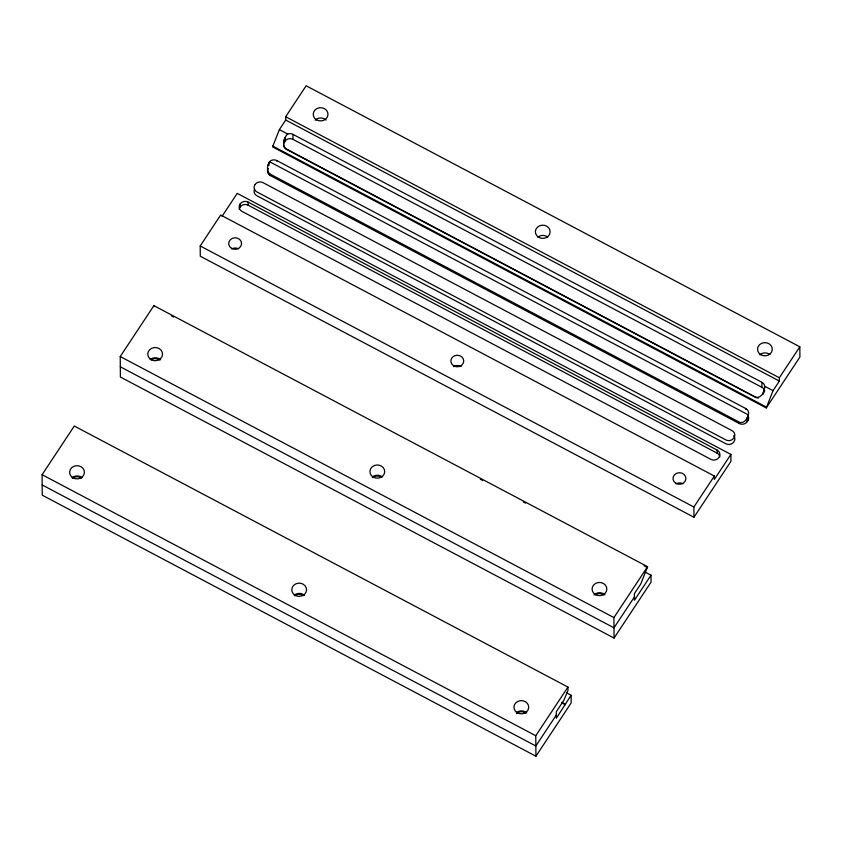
<?xml version="1.0" encoding="UTF-8"?>
<svg xmlns="http://www.w3.org/2000/svg" width="842" height="842" viewBox="0 0 842 842"><rect width="100%" height="100%" fill="white"/><g stroke="black" fill="none" stroke-linecap="round" stroke-linejoin="round"><path stroke-width="1.26" d="M799.826 346.809L799.9 357.05L766.252 407.938L272.576 146.897L279.365 129.626L285.701 120.038L285.68 116.733L306.151 85.779L799.826 346.809L779.355 377.763L779.376 381.079L773.04 390.667L764.683 386.246A5.736 5.136 -0.4 0 0 761.905 382.321L292.911 134.331A5.736 5.136 -0.4 0 0 287.711 134.046A10.188 9.199 57.7 0 0 285.101 137.678C283.217 140.94 282.575 146.045 285.848 148.676M739.823 422.379A4.221 3.81 57.7 0 0 740.392 422.537C744.496 422.916 746.644 419.484 747.843 416.022A11.399 10.293 57.7 0 0 748.254 414.843A5.736 5.136 -0.4 0 0 745.823 408.57L276.839 160.58A5.736 5.136 -0.4 0 0 269.524 161.706A11.399 10.293 57.7 0 0 268.977 162.811C267.135 166.148 266.461 171.452 269.977 173.968M651.003 575.212L651.055 582.127L614.06 638.068L120.385 377.027L120.238 356.545L153.897 305.657L647.572 566.698L640.783 583.969L634.436 593.557L634.479 600.199L651.003 575.212L645.193 572.139M755.927 397.224C759 398.498 763.347 394.488 763.926 390.856L763.936 392.835M766.252 407.938L773.04 390.667M571.108 695.26L571.16 702.944L535.922 756.221L42.247 495.191L42.1 474.709L74.285 426.031L567.961 687.072L567.992 690.377L563.877 700.249L556.299 711.722L556.341 718.226L571.108 695.26L566.456 692.798M730.898 454.396L730.951 461.311L693.955 517.251L200.28 256.21L200.207 245.969L220.678 215.015L714.353 476.056L714.384 479.382L730.898 454.396L237.223 193.365L222.077 216.268M239.949 204.353L240.244 203.911A5.736 5.136 -0.4 0 1 248.106 202.101L717.1 450.081A5.736 5.136 -0.4 0 1 719.11 457.122L718.815 457.564A5.736 5.136 -0.4 0 1 710.953 459.374L241.97 211.384A5.736 5.136 -0.4 0 1 239.949 204.353L239.981 207.427A5.736 5.136 -0.4 0 0 239.244 209.237M239.981 207.427L240.244 203.911M758.537 397.992A5.736 5.136 -0.4 0 1 755.358 397.277L286.364 149.297A5.736 5.136 -0.4 0 1 284.354 142.266L285.08 141.161L285.059 137.656M535.922 756.221L535.775 735.74L567.961 687.072M614.06 638.068L613.913 617.586L647.572 566.698M268.282 168.505A5.736 5.136 -0.4 0 0 270.293 175.546L739.276 423.526A5.736 5.136 -0.4 0 0 747.138 421.716L747.875 420.611A5.736 5.136 -0.4 0 0 748.085 415.727M556.32 715.026L535.849 745.98L42.174 484.95M634.458 596.873L613.986 627.827L120.311 366.786M693.955 517.251L693.882 507.01L714.353 476.056M285.68 116.733L779.355 377.763M285.701 120.038L779.376 381.079M279.365 129.626L287.711 134.046M285.08 141.161A5.736 5.136 -0.4 0 1 292.942 139.34L761.936 387.331A5.736 5.136 -0.4 0 1 764.683 390.993M286.364 148.992L755.348 396.982M272.566 145.961L766.241 406.991M269.524 161.706L748.254 414.843M240.265 206.985A5.736 5.136 -0.4 0 1 248.127 205.174L717.121 453.154A5.736 5.136 -0.4 0 1 719.868 456.817M200.207 245.969L693.882 507.01M171.326 315.813L173.652 317.045M480.308 479.193L482.634 480.424M523.282 501.927L525.608 503.148M644.088 565.803L647.572 567.645M120.238 356.545L613.913 617.586M561.772 702.26L565.256 704.101M561.772 702.902L565.256 704.743M42.1 474.709L535.775 735.74M763.199 392.604L763.21 394.393M761.905 382.321L761.936 387.331M747.843 416.022L747.875 420.611M747.117 417.769L747.138 421.716M745.823 408.57L745.833 409.507M739.276 423.526L739.265 422.137L270.282 174.157L270.293 175.546M717.1 450.081L717.121 453.154M292.911 134.331L292.942 139.34M284.333 139.404L284.354 142.266M276.839 160.58L276.839 161.211M268.977 162.811L268.998 165.4M268.251 164.558L268.261 165.548M248.106 202.101L248.127 205.174M153.897 305.657L153.897 306.604M516.325 712.658A7.389 6.61 -0.4 0 1 526.766 712.911M294.174 595.189A7.389 6.61 -0.4 0 1 304.615 595.441M72.012 477.73A7.389 6.61 -0.4 0 1 81.948 477.54M516.535 713.658A6.452 5.778 -0.4 0 1 525.64 713.1M294.805 595.799A6.452 5.778 -0.4 0 1 303.488 595.631M72.654 478.33A6.452 5.778 -0.4 0 1 81.337 478.161M593.978 594.957A7.389 6.61 -0.4 0 1 604.914 594.747M372.311 477.035A7.389 6.61 -0.4 0 1 382.247 476.846M150.16 359.566A7.389 6.61 -0.4 0 1 160.601 359.808M595.589 594.736A6.452 5.778 -0.4 0 1 603.788 594.936M372.953 477.635A6.452 5.778 -0.4 0 1 381.637 477.467M151.276 359.797A6.452 5.778 -0.4 0 1 159.475 360.008M676.084 483.834A6.452 5.778 -0.4 0 1 682.799 483.75M453.406 366.691A6.452 5.778 -0.4 0 1 461.132 366.565M231.782 248.895A6.452 5.778 -0.4 0 1 238.486 248.811M759.905 354.682A7.389 6.61 -0.4 0 1 769.841 354.493M537.754 237.212A7.389 6.61 -0.4 0 1 547.689 237.023M315.108 120.206A7.389 6.61 -0.4 0 1 326.043 119.996M764.704 386.246A10.188 9.199 57.7 0 1 763.883 390.835M254.652 189.155A5.736 5.136 -0.4 0 0 256.905 195.776L725.899 443.766A5.736 5.136 -0.4 0 0 733.761 441.955L734.056 441.513A5.736 5.136 -0.4 0 0 733.656 435.746M255.158 184.461L254.873 184.903A5.736 5.136 -0.4 0 0 256.884 191.934L725.867 439.924A5.736 5.136 -0.4 0 0 733.729 438.114L734.024 437.672A5.736 5.136 -0.4 0 0 732.014 430.641L263.02 182.651A5.736 5.136 -0.4 0 0 255.158 184.461M517.272 712.742A7.389 6.61 -0.4 0 0 528.702 707.585A7.389 6.61 -0.4 0 0 518.009 701.312A7.389 6.61 -0.4 0 0 517.272 712.742M295.121 595.283A7.389 6.61 -0.4 0 0 306.551 590.116A7.389 6.61 -0.4 0 0 295.858 583.843A7.389 6.61 -0.4 0 0 295.121 595.283M72.959 477.814A7.389 6.61 -0.4 0 0 84.4 472.657A7.389 6.61 -0.4 0 0 73.696 466.384A7.389 6.61 -0.4 0 0 72.959 477.814M595.41 594.589A7.389 6.61 -0.4 0 0 606.84 589.421A7.389 6.61 -0.4 0 0 596.147 583.148A7.389 6.61 -0.4 0 0 595.41 594.589M373.259 477.119A7.389 6.61 -0.4 0 0 384.689 471.962A7.389 6.61 -0.4 0 0 373.995 465.689A7.389 6.61 -0.4 0 0 373.259 477.119M151.107 359.65A7.389 6.61 -0.4 0 0 162.538 354.493A7.389 6.61 -0.4 0 0 151.844 348.22A7.389 6.61 -0.4 0 0 151.107 359.65M675.894 483.319A6.452 5.778 -0.4 0 0 685.883 478.803A6.452 5.778 -0.4 0 0 676.536 473.32A6.452 5.778 -0.4 0 0 675.894 483.319M453.743 365.849A6.452 5.778 -0.4 0 0 463.732 361.334A6.452 5.778 -0.4 0 0 454.385 355.861A6.452 5.778 -0.4 0 0 453.743 365.849M231.582 248.379A6.452 5.778 -0.4 0 0 241.57 243.875A6.452 5.778 -0.4 0 0 232.234 238.391A6.452 5.778 -0.4 0 0 231.582 248.379M760.852 354.766A7.389 6.61 -0.4 0 0 772.282 349.609A7.389 6.61 -0.4 0 0 761.589 343.336A7.389 6.61 -0.4 0 0 760.852 354.766M538.701 237.297A7.389 6.61 -0.4 0 0 550.131 232.139A7.389 6.61 -0.4 0 0 539.438 225.867A7.389 6.61 -0.4 0 0 538.701 237.297M316.55 119.838A7.389 6.61 -0.4 0 0 327.98 114.67A7.389 6.61 -0.4 0 0 317.287 108.397A7.389 6.61 -0.4 0 0 316.55 119.838"/></g></svg>
